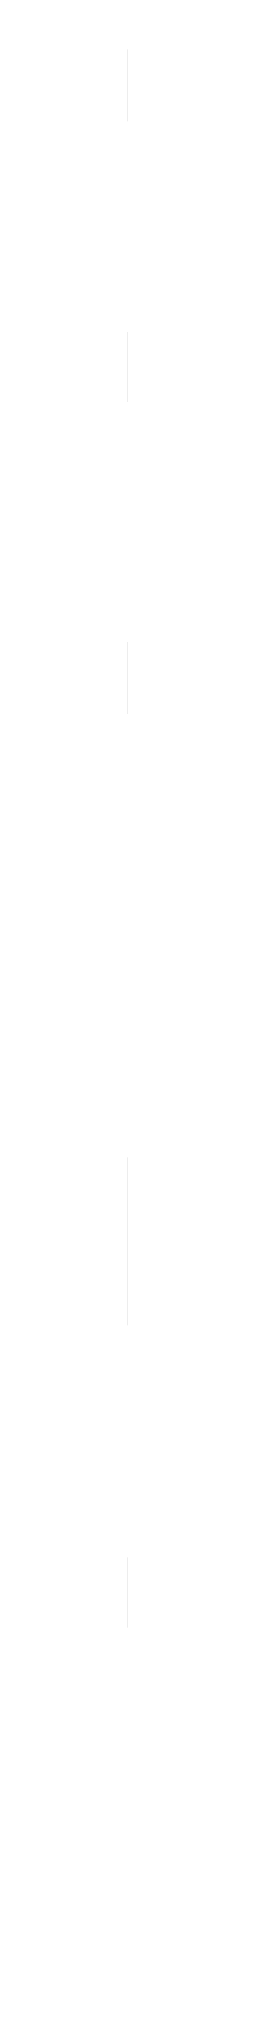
# Model space of a CAD drawing. Extents: x 0 to 0, y -18.7 to 40.5.
import ezdxf

# ---------------------------------------------------------------- set-up
doc = ezdxf.new("R2010")
doc.units = 0
doc.header["$MEASUREMENT"] = 0

msp = doc.modelspace()

# ---------------------------------------------------------------- texts
at = {"extrusion": (1, 0, 2.22045e-16)}
for s, p in [('USARE POLICARBONATO DA 4MM', (20.166, -190.752)), ("REALIZZARE QUANTITA'2", (-13.168, -190.752))]:
    msp.add_text(s, height=20, rotation=270, dxfattribs=at).set_placement(p)

doc.saveas('drawing.dxf')
